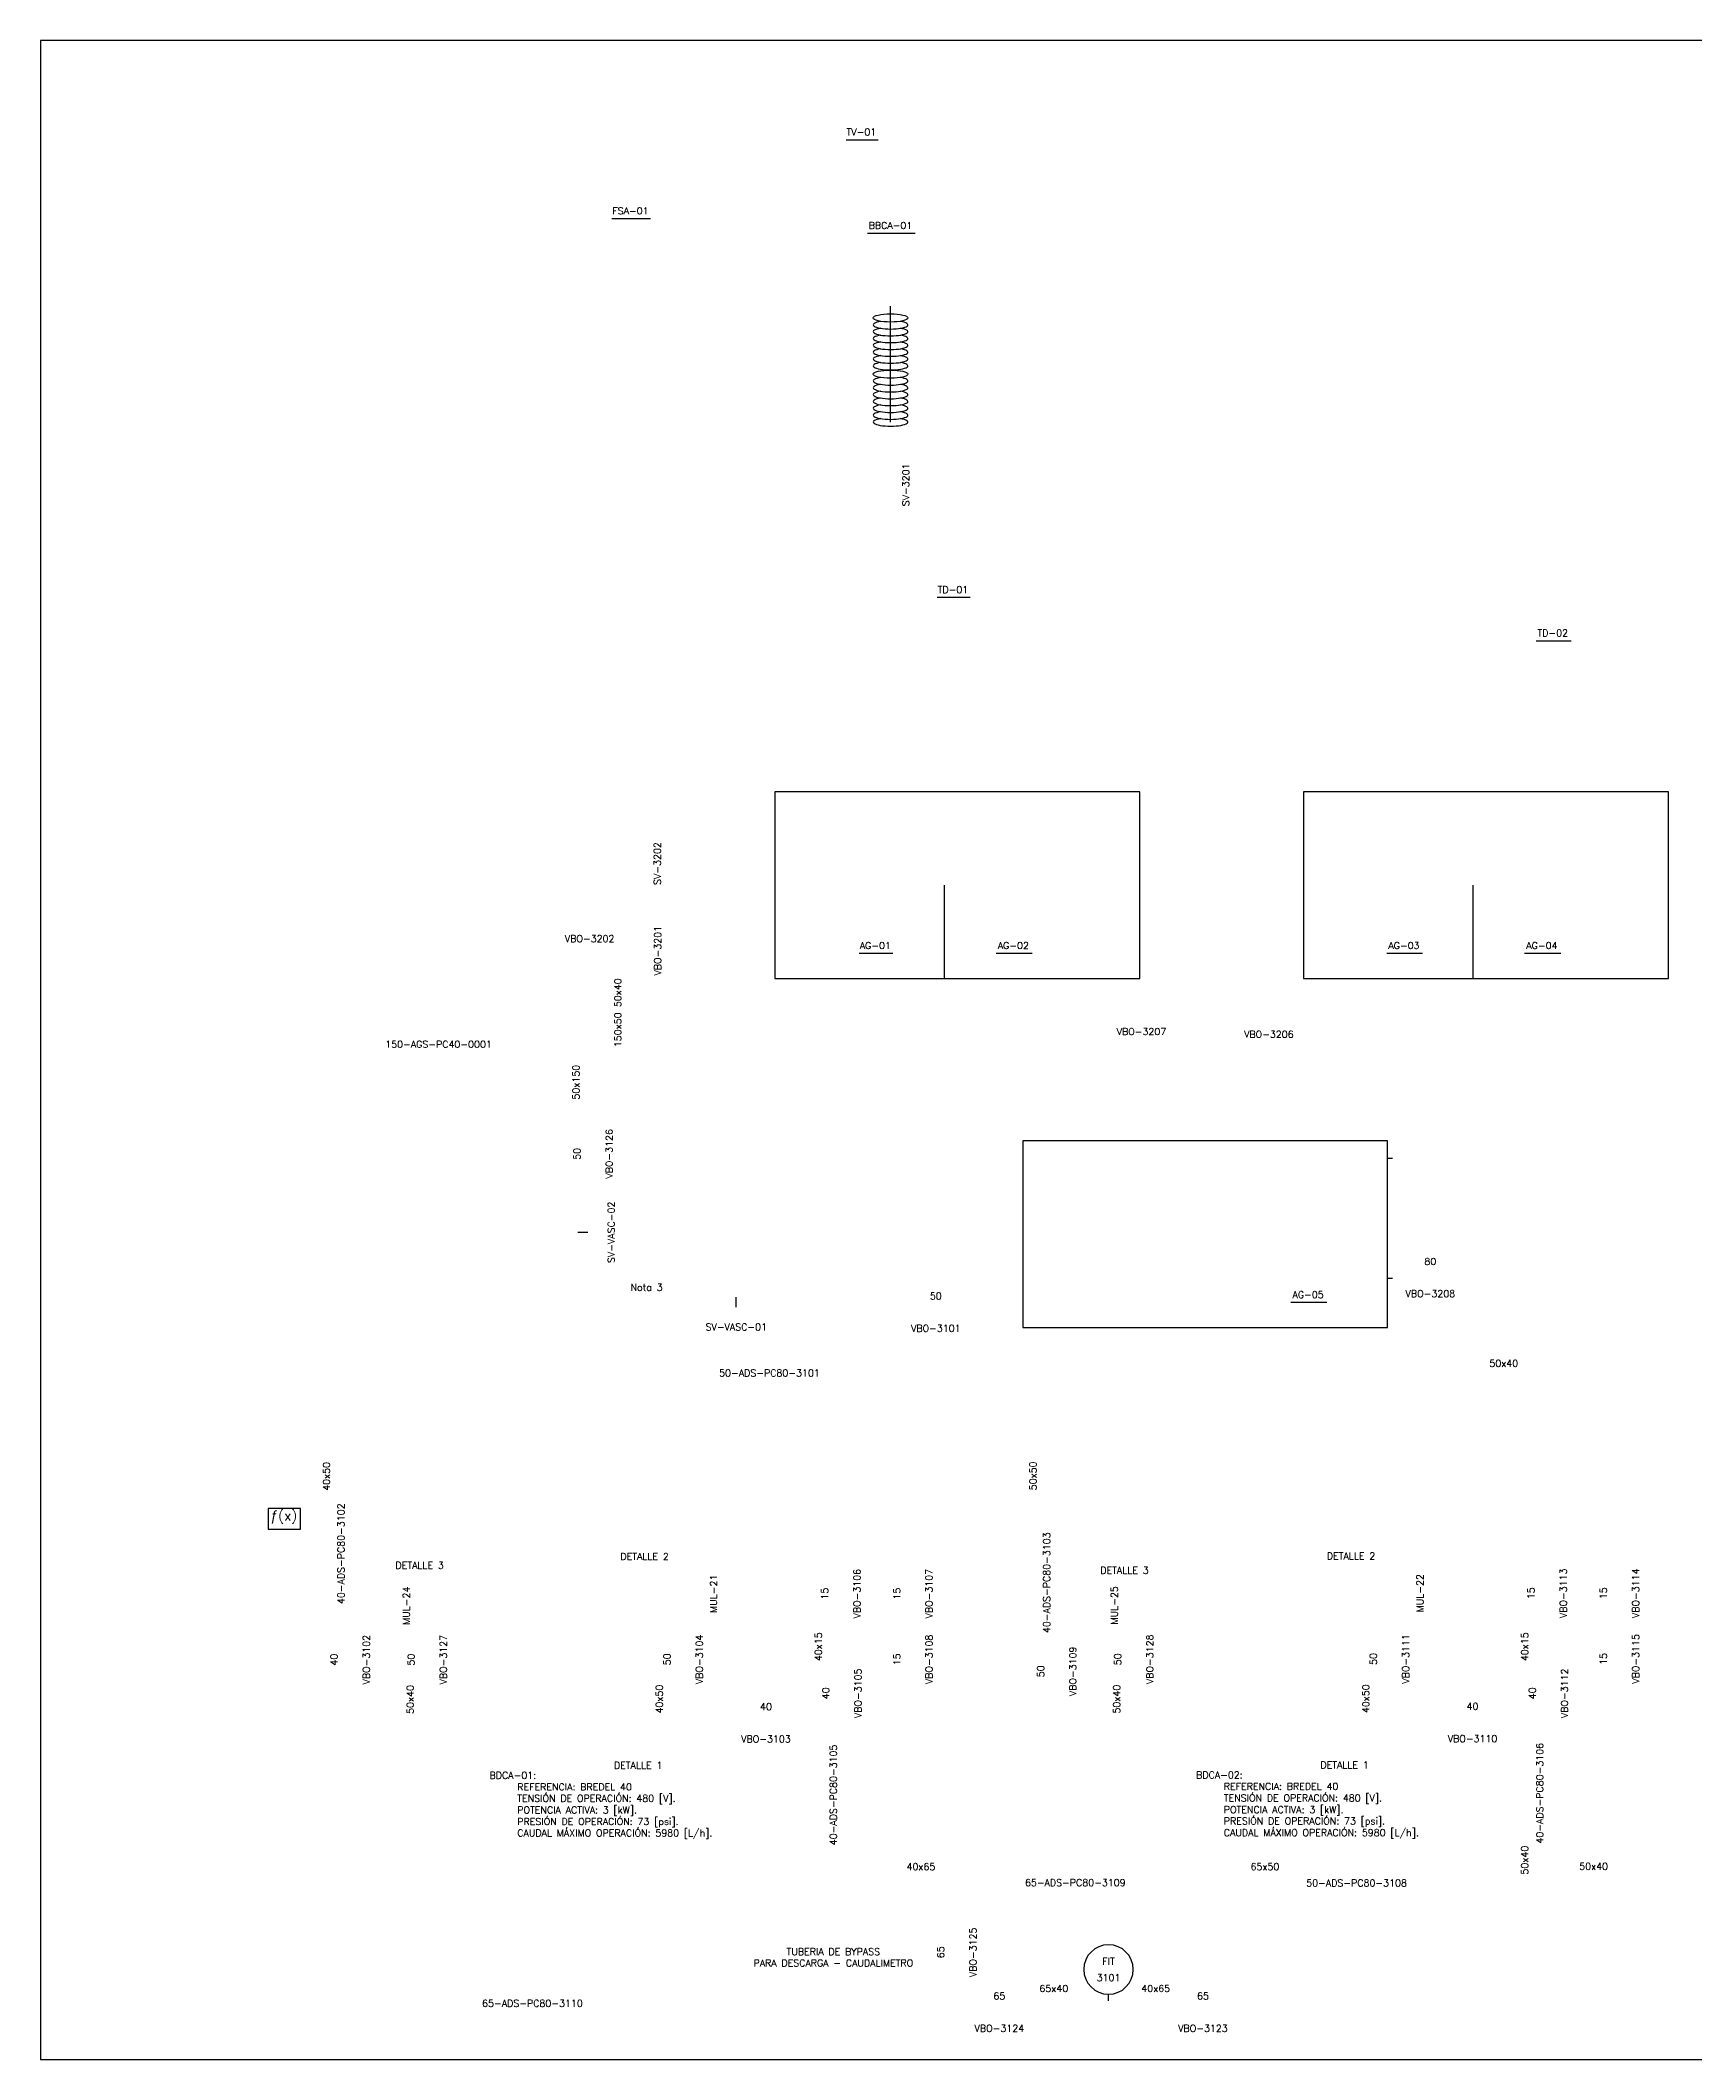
# Model space of a CAD drawing. Header units: inches. Extents: x -43.8 to 45.2, y 0 to 20.4.
# Drawn here: x 0 to 16.72, y 0 to 20.41 of the extents above; entities that cross this region are included whole.
import ezdxf
from ezdxf.enums import TextEntityAlignment as Align

# ---------------------------------------------------------------- set-up
doc = ezdxf.new("R2010")
doc.units = ezdxf.units.IN
doc.header["$MEASUREMENT"] = 0
for name, color, linetype in [('EQUIPOS_EXISTENTES', 8, 'Continuous'), ('EQUIPOS_FUTUROS', 183, 'Continuous'), ('Instrument', 7, 'Continuous'), ('Text', 7, 'Continuous')]:
    doc.layers.add(name, color=color, linetype=linetype)
doc.layers.add('no plot', color=41, linetype='Continuous', plot=False)
doc.styles.get("Standard").update_dxf_attribs({"font": 'romans.shx', "height": 0.1})
doc.dimstyles.get("Standard").update_dxf_attribs({"dimtxt": 0.18, "dimasz": 0.18, "dimexe": 0.18, "dimexo": 0.0625, "dimgap": 0.09, "dimtad": 0, "dimtih": 1, "dimtoh": 1, "dimdec": 4, "dimzin": 0, "dimdsep": 46, "dimtxsty": 'Standard', "dimcen": 0.09, "dimadec": 0, "dimazin": 0, "dimtfac": 1, "dimtdec": 4, "dimtofl": 0, "dimtmove": 0, "dimatfit": 3, "dimfxl": 1, "dimtolj": 1, "dimtzin": 0, "dimarcsym": 0})

# ---------------------------------------------------------------- blocks, each defined once
blk = doc.blocks.new('*U224')
at = {"color": 0, "linetype": 'ByBlock', "lineweight": -3}
blk.add_line((-0.153, -0.152), (0.169, -0.152), dxfattribs=at)
at = {"color": 0, "linetype": 'ByBlock', "lineweight": -2}
blk.add_attdef('#(Equipment.Tag)', text='', height=0.07, dxfattribs=at).set_placement((0, -0.074), align=Align.MIDDLE)
blk = doc.blocks.new('*U225')
at = {"color": 0, "linetype": 'ByBlock', "lineweight": -3}
blk.add_line((-0.232, -0.152), (0.248, -0.152), dxfattribs=at)
at = {"color": 0, "linetype": 'ByBlock', "lineweight": -2}
blk.add_attdef('#(Equipment.Tag)', text='', height=0.07, dxfattribs=at).set_placement((0, -0.074), align=Align.MIDDLE)
blk = doc.blocks.new('*U226')
at = {"color": 0, "linetype": 'ByBlock', "lineweight": -3}
blk.add_line((-0.187, -0.152), (0.203, -0.152), dxfattribs=at)
at = {"color": 0, "linetype": 'ByBlock', "lineweight": -2}
blk.add_attdef('#(Equipment.Tag)', text='', height=0.07, dxfattribs=at).set_placement((0, -0.074), align=Align.MIDDLE)
blk = doc.blocks.new('*U227')
at = {"color": 0, "linetype": 'ByBlock', "lineweight": -3}
blk.add_line((-0.158, -0.152), (0.175, -0.152), dxfattribs=at)
at = {"color": 0, "linetype": 'ByBlock', "lineweight": -2}
blk.add_attdef('#(Equipment.Tag)', text='', height=0.07, dxfattribs=at).set_placement((0, -0.074), align=Align.MIDDLE)
blk = doc.blocks.new('*U228')
at = {"color": 0, "linetype": 'ByBlock', "lineweight": -3}
blk.add_line((-0.169, -0.152), (0.186, -0.152), dxfattribs=at)
at = {"color": 0, "linetype": 'ByBlock', "lineweight": -2}
blk.add_attdef('#(Equipment.Tag)', text='', height=0.07, dxfattribs=at).set_placement((0, -0.074), align=Align.MIDDLE)
blk = doc.blocks.new('*U229')
at = {"color": 0, "linetype": 'ByBlock', "lineweight": -3}
blk.add_line((-0.162, -0.152), (0.178, -0.152), dxfattribs=at)
at = {"color": 0, "linetype": 'ByBlock', "lineweight": -2}
blk.add_attdef('#(Equipment.Tag)', text='', height=0.07, dxfattribs=at).set_placement((0, -0.074), align=Align.MIDDLE)
blk = doc.blocks.new('*U230')
at = {"color": 0, "linetype": 'ByBlock', "lineweight": -3}
blk.add_line((-0.173, -0.152), (0.189, -0.152), dxfattribs=at)
at = {"color": 0, "linetype": 'ByBlock', "lineweight": -2}
blk.add_attdef('#(Equipment.Tag)', text='', height=0.07, dxfattribs=at).set_placement((0, -0.074), align=Align.MIDDLE)
blk = doc.blocks.new('*U231')
at = {"color": 0, "linetype": 'ByBlock', "lineweight": -3}
blk.add_line((-0.175, -0.152), (0.191, -0.152), dxfattribs=at)
at = {"color": 0, "linetype": 'ByBlock', "lineweight": -2}
blk.add_attdef('#(Equipment.Tag)', text='', height=0.07, dxfattribs=at).set_placement((0, -0.074), align=Align.MIDDLE)
blk = doc.blocks.new('Tag_block')
at = {"color": 0, "linetype": 'ByBlock', "lineweight": -2}
blk.add_attdef('#(TargetObject.Tag)', text='', height=0.1, dxfattribs=at).set_placement((0, 0), align=Align.MIDDLE_CENTER)
blk = doc.blocks.new('AdjacentPipeReducerStyle_block')
at = {"color": 0, "linetype": 'ByBlock', "lineweight": -2}
blk.add_attdef('#(PipeLines.Size)x#(PipeLines.Size)', text='', height=0.07, dxfattribs=at).set_placement((0, 0), align=Align.MIDDLE_CENTER)
blk = doc.blocks.new('Valve Label_block')
at = {"color": 0, "linetype": 'ByBlock', "lineweight": -2}
blk.add_attdef('#(TargetObject.Size)', text='', height=0.07, dxfattribs=at).set_placement((0, 0.1175), align=Align.BOTTOM_CENTER)
blk.add_attdef('#(TargetObject.Tag)', text='', height=0.07, dxfattribs=at).set_placement((0, -0.1175), align=Align.TOP_CENTER)
blk = doc.blocks.new('*U207')
at = {"color": 0, "linetype": 'ByBlock', "lineweight": -2}
for start, end in [(0, 180), (180, 0)]:
    blk.add_arc((0, 0), 0.25, start, end, dxfattribs=at)
blk.add_wipeout([(-0.079, 0.149), (0.083, 0.151), (0.083, 0.024), (-0.079, 0.024)], dxfattribs=at)
blk.add_wipeout([(-0.177, -0.024), (0.181, -0.024), (0.181, -0.155), (-0.177, -0.155)], dxfattribs=at)
for tag, p in [('#(TargetObject.Type)', (0, 0.083)), ('#(TargetObject.LoopNumber)', (0, -0.083))]:
    blk.add_attdef(tag, text='', height=0.07, dxfattribs=at).set_placement(p, align=Align.MIDDLE_CENTER)

msp = doc.modelspace()

# ---------------------------------------------------------------- linework, layer by layer
for p, q in [((13.665, 9.108), (13.615, 9.108)), ((5.534, 8.362), (5.434, 8.362)), ((13.665, 7.895), (13.615, 7.895)), ((7.034, 7.608), (7.034, 7.708))]:
    msp.add_line(p, q)
msp.add_lwpolyline([(2.303, 5.364), (2.63, 5.364), (2.63, 5.573), (2.303, 5.573)], close=True)
at = {"layer": 'EQUIPOS_EXISTENTES'}
for p, q in [((8.593, 17.118), (8.593, 17.722)), ((8.593, 16.55), (8.593, 17.154)), ((9.136, 11.872), (9.136, 10.929)), ((14.477, 11.872), (14.477, 10.929))]:
    msp.add_line(p, q, dxfattribs=at)
for points in [[(11.11, 12.815), (7.424, 12.815), (7.424, 10.929), (11.11, 10.929)], [(16.452, 12.815), (12.765, 12.815), (12.765, 10.929), (16.452, 10.929)], [(13.615, 9.288), (9.928, 9.288), (9.928, 7.402), (13.615, 7.402)]]:
    msp.add_lwpolyline(points, close=True, dxfattribs=at)
for centre, start_param, end_param in [((8.593, 17.532), 5.300998, 10.406965), ((8.593, 17.463), 5.315951, 10.392012), ((8.593, 17.394), 5.315951, 10.392012), ((8.593, 17.325), 5.315951, 10.392012), ((8.593, 17.256), 5.315951, 10.392012), ((8.593, 17.187), 5.315951, 10.392012), ((8.593, 17.118), 5.315951, 10.392012), ((8.593, 16.965), 5.300998, 10.406965), ((8.593, 16.896), 5.315951, 10.392012), ((8.593, 16.827), 5.315951, 10.392012), ((8.593, 16.758), 5.315951, 10.392012), ((8.593, 16.689), 5.315951, 10.392012), ((8.593, 16.619), 5.315951, 10.392012), ((8.593, 16.55), 5.315951, 10.392012)]:
    msp.add_ellipse(centre, major_axis=(-0.175, 0), ratio=0.239519, start_param=start_param, end_param=end_param, dxfattribs=at)
for centre in [(8.593, 17.602), (8.593, 17.034)]:
    msp.add_ellipse(centre, major_axis=(-0.175, 0), ratio=0.237324, dxfattribs=at)
at = {"layer": 'no plot'}
msp.add_lwpolyline([(0.002, 0.004), (26.565, 0.004), (26.565, 20.406), (0.002, 20.406)], close=True, dxfattribs=at)

# ---------------------------------------------------------------- block references
at = {"xscale": 0.7, "yscale": 0.7, "zscale": 0.7, "rotation": 90}
for p, values in [((8.747, 15.915), {'#(TargetObject.Tag)': 'SV-3201'}), ((6.236, 12.089), {'#(TargetObject.Tag)': 'SV-3202'}), ((6.239, 11.208), {'#(TargetObject.Tag)': 'VBO-3201'}), ((5.77, 8.363), {'#(TargetObject.Tag)': 'SV-VASC-02'}), ((13.942, 4.716), {'#(TargetObject.Tag)': 'MUL-22'}), ((3.7, 4.59), {'#(TargetObject.Tag)': 'MUL-24'}), ((6.804, 4.711), {'#(TargetObject.Tag)': 'MUL-21'}), ((10.853, 4.594), {'#(TargetObject.Tag)': 'MUL-25'})]:
    msp.add_blockref('Tag_block', p, dxfattribs=at).add_auto_attribs(values)
at = {"xscale": 0.7, "yscale": 0.7, "zscale": 0.7}
for p, values in [((5.552, 11.33), {'#(TargetObject.Tag)': 'VBO-3202'}), ((11.128, 10.392), {'#(TargetObject.Tag)': 'VBO-3207'}), ((12.415, 10.365), {'#(TargetObject.Tag)': 'VBO-3206'}), ((7.034, 7.406), {'#(TargetObject.Tag)': 'SV-VASC-01'})]:
    msp.add_blockref('Tag_block', p, dxfattribs=at).add_auto_attribs(values)
for p, rotation, values in [((5.837, 10.784), 90, {'#(PipeLines.Size)x#(PipeLines.Size)': '50x40'}), ((5.837, 10.409), 90, {'#(PipeLines.Size)x#(PipeLines.Size)': '150x50'}), ((5.414, 9.88), 90, {'#(PipeLines.Size)x#(PipeLines.Size)': '50x150'}), ((2.893, 5.897), 90, {'#(PipeLines.Size)x#(PipeLines.Size)': '40x50'}), ((10.032, 5.902), 90, {'#(PipeLines.Size)x#(PipeLines.Size)': '50x50'}), ((7.862, 4.176), 90, {'#(PipeLines.Size)x#(PipeLines.Size)': '40x15'}), ((15, 4.176), 90, {'#(PipeLines.Size)x#(PipeLines.Size)': '40x15'}), ((3.739, 3.643), 90.00000000000001, {'#(PipeLines.Size)x#(PipeLines.Size)': '50x40'}), ((6.257, 3.647), 90, {'#(PipeLines.Size)x#(PipeLines.Size)': '40x50'}), ((10.877, 3.647), 90.00000000000001, {'#(PipeLines.Size)x#(PipeLines.Size)': '50x40'}), ((13.395, 3.651), 90, {'#(PipeLines.Size)x#(PipeLines.Size)': '40x50'}), ((15, 2.02), 90.00000000000001, {'#(PipeLines.Size)x#(PipeLines.Size)': '50x40'})]:
    msp.add_blockref('AdjacentPipeReducerStyle_block', p, dxfattribs=dict(rotation=rotation)).add_auto_attribs(values)
for p, values in [((14.789, 7.04), {'#(PipeLines.Size)x#(PipeLines.Size)': '50x40'}), ((8.9, 1.954), {'#(PipeLines.Size)x#(PipeLines.Size)': '40x65'}), ((12.376, 1.954), {'#(PipeLines.Size)x#(PipeLines.Size)': '65x50'}), ((15.697, 1.958), {'#(PipeLines.Size)x#(PipeLines.Size)': '50x40'}), ((10.243, 0.723), {'#(PipeLines.Size)x#(PipeLines.Size)': '65x40'})]:
    msp.add_blockref('AdjacentPipeReducerStyle_block', p).add_auto_attribs(values)
at = {"layer": 'Text'}
for name, p, values in [('*U224', (8.298, 19.555), {'#(Equipment.Tag)': 'TV-01'}), ('*U226', (5.965, 18.758), {'#(Equipment.Tag)': 'FSA-01'}), ('*U225', (8.592, 18.61), {'#(Equipment.Tag)': 'BBCA-01'}), ('*U227', (9.223, 14.931), {'#(Equipment.Tag)': 'TD-01'}), ('*U228', (15.284, 14.493), {'#(Equipment.Tag)': 'TD-02'}), ('*U229', (8.439, 11.335), {'#(Equipment.Tag)': 'AG-01'}), ('*U230', (9.833, 11.335), {'#(Equipment.Tag)': 'AG-02'}), ('*U230', (13.78, 11.335), {'#(Equipment.Tag)': 'AG-03'}), ('*U231', (15.174, 11.335), {'#(Equipment.Tag)': 'AG-04'}), ('Valve Label_block', (14.047, 7.895), {'#(TargetObject.Size)': '80', '#(TargetObject.Tag)': 'VBO-3208'}), ('Valve Label_block', (9.05, 7.546), {'#(TargetObject.Size)': '50', '#(TargetObject.Tag)': 'VBO-3101'}), ('*U230', (12.812, 7.808), {'#(Equipment.Tag)': 'AG-05'}), ('Valve Label_block', (7.334, 3.397), {'#(TargetObject.Size)': '40', '#(TargetObject.Tag)': 'VBO-3103'}), ('Valve Label_block', (14.473, 3.401), {'#(TargetObject.Size)': '40', '#(TargetObject.Tag)': 'VBO-3110'}), ('Valve Label_block', (9.692, 0.473), {'#(TargetObject.Size)': '65', '#(TargetObject.Tag)': 'VBO-3124'}), ('Valve Label_block', (11.749, 0.473), {'#(TargetObject.Size)': '65', '#(TargetObject.Tag)': 'VBO-3123'})]:
    msp.add_blockref(name, p, dxfattribs=at).add_auto_attribs(values)
for p, rotation, values in [((5.597, 9.156), 90.00000000000001, {'#(TargetObject.Size)': '50', '#(TargetObject.Tag)': 'VBO-3126'}), ((8.1, 4.712), 90, {'#(TargetObject.Size)': '15', '#(TargetObject.Tag)': 'VBO-3106'}), ((8.83, 4.712), 90, {'#(TargetObject.Size)': '15', '#(TargetObject.Tag)': 'VBO-3107'}), ((15.238, 4.716), 90, {'#(TargetObject.Size)': '15', '#(TargetObject.Tag)': 'VBO-3113'}), ((15.968, 4.716), 90, {'#(TargetObject.Size)': '15', '#(TargetObject.Tag)': 'VBO-3114'}), ((3.143, 4.045), 90.00000000000001, {'#(TargetObject.Size)': '40', '#(TargetObject.Tag)': 'VBO-3102'}), ((3.922, 4.045), 90.00000000000001, {'#(TargetObject.Size)': '50', '#(TargetObject.Tag)': 'VBO-3127'}), ((6.507, 4.048), 90, {'#(TargetObject.Size)': '50', '#(TargetObject.Tag)': 'VBO-3104'}), ((8.83, 4.048), 90, {'#(TargetObject.Size)': '15', '#(TargetObject.Tag)': 'VBO-3108'}), ((11.06, 4.049), 90.00000000000001, {'#(TargetObject.Size)': '50', '#(TargetObject.Tag)': 'VBO-3128'}), ((15.968, 4.053), 90, {'#(TargetObject.Size)': '15', '#(TargetObject.Tag)': 'VBO-3115'}), ((10.282, 3.927), 90.00000000000001, {'#(TargetObject.Size)': '50', '#(TargetObject.Tag)': 'VBO-3109'}), ((13.645, 4.053), 90, {'#(TargetObject.Size)': '50', '#(TargetObject.Tag)': 'VBO-3111'}), ((8.112, 3.705), 90, {'#(TargetObject.Size)': '40', '#(TargetObject.Tag)': 'VBO-3105'}), ((15.25, 3.705), 90, {'#(TargetObject.Size)': '40', '#(TargetObject.Tag)': 'VBO-3112'}), ((9.274, 1.088), 90, {'#(TargetObject.Size)': '65', '#(TargetObject.Tag)': 'VBO-3125'})]:
    msp.add_blockref('Valve Label_block', p, dxfattribs=dict(at, rotation=rotation)).add_auto_attribs(values)

# ---------------------------------------------------------------- texts
at = {"char_height": 0.07, "attachment_point": 1}
for s, width, heights, insert in [('150-AGS-PC40-0001', 0.91776, [0], (3.487, 10.299)), ('50-ADS-PC80-3101', 0.91776, [0], (6.861, 6.977)), ('DETALLE 2', 0.76486, [0.188], (5.863, 5.123)), ('DETALLE 2', 0.76486, [0.188], (13.001, 5.128)), ('DETALLE 3', 0.76486, [0.188], (3.59, 5.034)), ('DETALLE 3', 0.76486, [0.188], (10.712, 4.982)), ('BDCA-01:\\P^IREFERENCIA: BREDEL 40\\P^ITENSIÓN DE OPERACIÓN: 480 [V].\\P^IPOTENCIA ACTIVA: 3 [kW].\\P^IPRESIÓN DE OPERACIÓN: 73 [psi].\\P\\pxqj;^ICAUDAL MÁXIMO OPERACIÓN: 5980 [L/h].', 2.57771, [0.88], (4.541, 2.912)), ('DETALLE 1', 0.62736, [0.116], (5.798, 3.012)), ('BDCA-02:\\P^IREFERENCIA: BREDEL 40\\P^ITENSIÓN DE OPERACIÓN: 480 [V].\\P^IPOTENCIA ACTIVA: 3 [kW].\\P^IPRESIÓN DE OPERACIÓN: 73 [psi].\\P\\pxqj;^ICAUDAL MÁXIMO OPERACIÓN: 5980 [L/h].', 2.57771, [0.88], (11.68, 2.916)), ('DETALLE 1', 0.62736, [0.116], (12.936, 3.016)), ('65-ADS-PC80-3109', 0.91776, [0], (9.951, 1.827)), ('50-ADS-PC80-3108', 0.91776, [0], (12.793, 1.824)), ('\\pxqc;TUBERIA DE BYPASS \\PPARA DESCARGA - CAUDALIMETRO', 1.87942, [0], (7.075, 1.131)), ('65-ADS-PC80-3110', 0.91776, [0], (4.466, 0.607))]:
    msp.add_mtext_dynamic_manual_height_columns(s, width=width, gutter_width=0.5, heights=heights, dxfattribs=dict(at, insert=insert))
at = {"insert": (2.327, 5.551), "char_height": 0.1, "width": 0.28328, "attachment_point": 1}
msp.add_mtext('{\\fArial|b0|i0|c0|p34;ƒ}(x) ', dxfattribs=at)
at = {"char_height": 0.07, "attachment_point": 1, "rotation": 90}
for s, insert in [('40-ADS-PC80-3102', (3.006, 4.607)), ('40-ADS-PC80-3103', (10.135, 4.314)), ('40-ADS-PC80-3105', (7.979, 2.17)), ('40-ADS-PC80-3106', (15.118, 2.187))]:
    msp.add_mtext_dynamic_manual_height_columns(s, width=0.91776, gutter_width=0.5, heights=[0], dxfattribs=dict(at, insert=insert))
at = {"layer": 'EQUIPOS_FUTUROS', "color": 0, "insert": (5.965, 7.842), "char_height": 0.07, "attachment_point": 1}
msp.add_mtext_dynamic_manual_height_columns('Nota 3', width=0.76289, gutter_width=0.5, heights=[0.113], dxfattribs=at)

# ---------------------------------------------------------------- next in the draw order: block references
at = {"layer": 'Instrument'}
msp.add_blockref('*U207', (10.795, 0.915), dxfattribs=at).add_auto_attribs({'#(TargetObject.Type)': 'FIT', '#(TargetObject.LoopNumber)': '3101'})

# ---------------------------------------------------------------- next in the draw order: block references
msp.add_blockref('AdjacentPipeReducerStyle_block', (11.272, 0.723)).add_auto_attribs({'#(PipeLines.Size)x#(PipeLines.Size)': '40x65'})

# ---------------------------------------------------------------- next in the draw order: leaders
at = {"layer": 'Instrument', "has_arrowhead": 0}
msp.add_leader([(10.795, 0.598), (10.795, 0.665)], dimstyle='Standard', dxfattribs=at)

doc.saveas('drawing.dxf')
